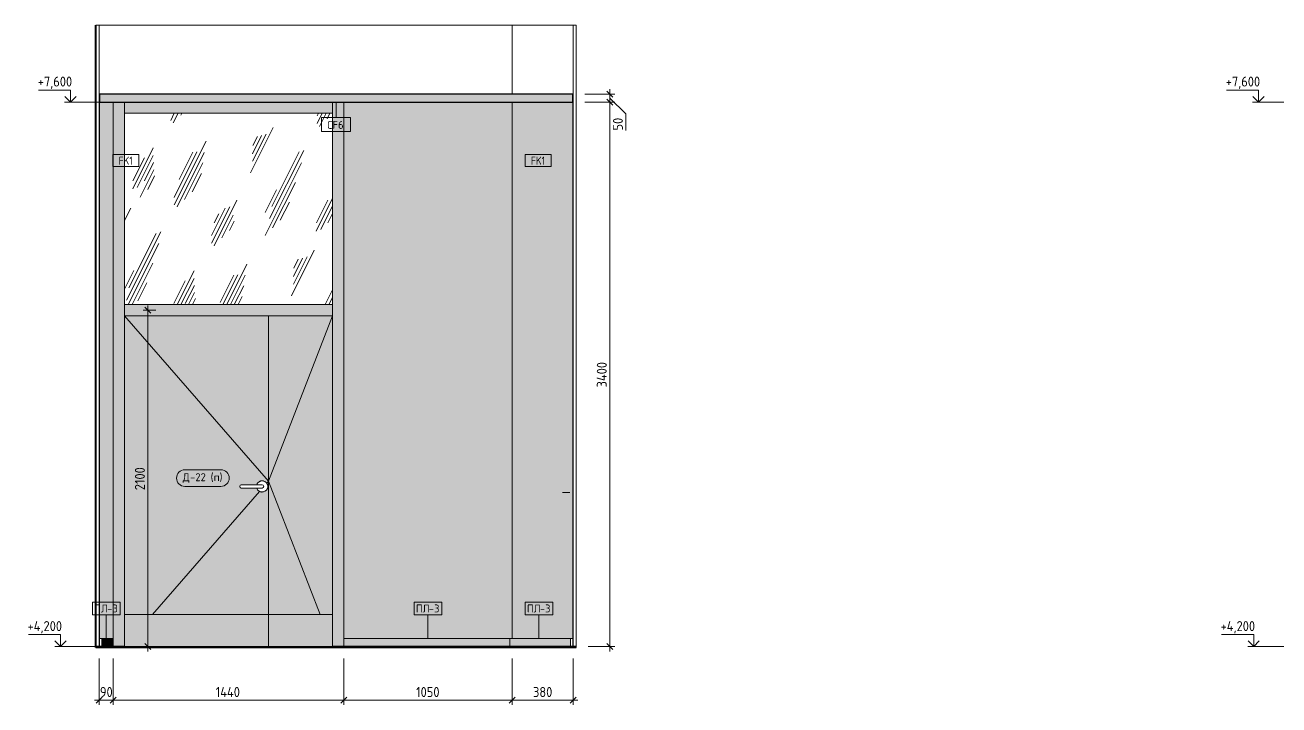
# Model space of a CAD drawing. Header units: millimetres. Extents: x 36646 to 169412, y -1987 to 12080.
# Drawn here: x 120524 to 128357, y 3836 to 8080 of the extents above; entities that cross this region are included whole.
import ezdxf

# ---------------------------------------------------------------- set-up
doc = ezdxf.new("R2010")
doc.units = ezdxf.units.MM
for name, color, linetype, lineweight in [('A-ANNO-DIMS', 7, 'Continuous', 9), ('A-ANNO-DIMS-25', 7, 'Continuous', 9), ('A-CLNG-IDEN', 7, 'Continuous', 9), ('A-DETL', 7, 'Continuous', 9), ('A-DOOR', 7, 'Continuous', 9), ('A-DOOR-IDEN', 7, 'Continuous', 9), ('A-FLOR', 7, 'Continuous', 9), ('A-GENM', 7, 'Continuous', 9), ('A-GENM-IDEN', 7, 'Continuous', 9), ('A-GLAZ-CURT', 7, 'Continuous', 9), ('A-GLAZ-CWMG', 7, 'Continuous', 9), ('A-WALL', 7, 'Continuous', 9), ('A-WALL-IDEN', 7, 'Continuous', 9), ('A-WALL-PATT', 7, 'Continuous', 9), ('G-ANNO-DIMS', 7, 'Continuous', 9), ('G-ANNO-DIMS-1', 7, 'Continuous', 20), ('I-WALL', 7, 'Continuous', 9), ('Q-SPCQ', 7, 'Continuous', 9)]:
    doc.layers.add(name, color=color, linetype=linetype, lineweight=lineweight)
for name, color, linetype, lineweight, true_color in [('A-CLNG-1', 7, 'Continuous', 9, 0x787878), ('A-CLNG-FNSH-1', 7, 'Continuous', 30, 0x3c3c3c), ('A-DETL-GENF-1', 7, 'Continuous', 9, 0xffffff), ('A-FLOR-FNSH-1', 7, 'Continuous', 30, 0x3c3c3c), ('A-WALL-4', 7, 'Continuous', 40, 0x3c3c3c), ('A-WALL-FNSH-2', 7, 'Continuous', 30, 0x3c3c3c), ('I-FURN-2', 7, 'Continuous', 9, 0xc0c0c0), ('I-WALL-1', 7, 'Continuous', 9, 0x787878), ('Q-SPCQ-1', 1, 'Continuous', 9, 0xff0000)]:
    doc.layers.add(name, color=color, linetype=linetype, lineweight=lineweight, true_color=true_color)
doc.styles.add('GOST Common_1', font='GOST_Common.ttf', dxfattribs={"height": 50})
doc.styles.add('GOST Common_2', font='GOST_Common.ttf', dxfattribs={"width": 0.9, "height": 50})
doc.styles.add('ISOCPEUR_1', font='isocpeur.ttf', dxfattribs={"width": 0.9, "height": 62.5})
doc.dimstyles.new('ISO-2_5_0_9К_БОЛЬШОЙ_1', dxfattribs={"dimscale": 304.8, "dimtxt": 62.248823, "dimasz": 0.123031, "dimexe": 0.098425, "dimexo": 0.246063, "dimgap": 0, "dimtad": 1, "dimdec": 0, "dimrnd": 10, "dimzin": 0, "dimdsep": 46, "dimtxsty": 'ISOCPEUR_1', "dimblk1": 'OBLIQUE', "dimblk2": 'OBLIQUE', "dimsah": 1, "dimcen": 0.09, "dimdle": 0.098425, "dimazin": 0, "dimtfac": 1, "dimtdec": 4, "dimtix": 1, "dimtmove": 1, "dimatfit": 3, "dimfxl": 1, "dimtvp": 1, "dimtolj": 1, "dimtzin": 0, "dimarcsym": 2})
doc.dimstyles.new('ISO-2_5_0_9К_БОЛЬШОЙ_2', dxfattribs={"dimscale": 304.8, "dimtxt": 62.248823, "dimasz": 0.123031, "dimexe": 0.098425, "dimexo": 0.246063, "dimgap": 0, "dimtad": 1, "dimdec": 0, "dimrnd": 10, "dimzin": 0, "dimdsep": 46, "dimtxsty": 'ISOCPEUR_1', "dimblk1": 'OBLIQUE', "dimblk2": 'OBLIQUE', "dimsah": 1, "dimcen": 0.09, "dimdle": 0.098425, "dimazin": 0, "dimtfac": 1, "dimtdec": 4, "dimtix": 1, "dimtmove": 0, "dimatfit": 3, "dimfxl": 1, "dimtvp": 1, "dimtolj": 1, "dimtzin": 0, "dimarcsym": 2})

# ---------------------------------------------------------------- blocks, each defined once
blk = doc.blocks.new('Зеркало обычное - Доска-32858947-Развертка 2_30-3')
at = {"layer": 'I-FURN-2'}
for p, q in [((-7900, 5700), (-7899.6, 5700)), ((-7900, 5680), (-7899.6, 5680)), ((-7900, 5680), (-7899.6, 5680)), ((-7899.6, 4370), (-7900, 4370)), ((-7899.6, 4370), (-7900, 4370)), ((-7899.6, 4350), (-7900, 4350))]:
    blk.add_line(p, q, dxfattribs=at)
blk = doc.blocks.new('Плинтус - Плинтус темный _ст_школа_-33363744-Развертка 2_30-3')
at = {"layer": 'A-GENM'}
for p, q in [((-10864, 4250), (-10879, 4250)), ((-10879, 4250), (-10879, 4200)), ((-10864, 4200), (-10864, 4250)), ((-10879, 4200), (-10864, 4200))]:
    blk.add_line(p, q, dxfattribs=at)
blk = doc.blocks.new('Плинтус - Плинтус темный _ст_школа_-32862124-Развертка 2_30-3')
at = {"layer": 'A-GENM'}
blk.add_hatch(color=256, dxfattribs=at).paths.add_polyline_path([(-10792.3, 4200), (-10792.3, 4250), (-10864, 4250), (-10864, 4200)])
for p, q in [((-10864, 4250), (-10792.3, 4250)), ((-10792.3, 4250), (-10792.3, 4200))]:
    blk.add_line(p, q, dxfattribs=at)
blk = doc.blocks.new('Плинтус - Плинтус темный _ст_школа_-32862125-Развертка 2_30-3')
at = {"layer": 'A-GENM'}
blk.add_hatch(color=256, dxfattribs=at).paths.add_polyline_path([(-8649.8, 4200), (-8315.5, 4200), (-8315.5, 4250), (-9352.3, 4250), (-9352.3, 4202), (-9350.1, 4202), (-9350.1, 4200)])
for p, q in [((-9352.3, 4250), (-8315.5, 4250)), ((-9352.3, 4202), (-9352.3, 4250))]:
    blk.add_line(p, q, dxfattribs=at)
blk = doc.blocks.new('Плинтус - Плинтус темный _ст_школа_-32862126-Развертка 2_30-3')
at = {"layer": 'A-GENM'}
blk.add_line((-8315.5, 4200), (-8315.5, 4250), dxfattribs=at)
blk = doc.blocks.new('Плинтус - Плинтус темный _ст_школа_-32862127-Развертка 2_30-3')
at = {"layer": 'A-GENM'}
blk.add_hatch(color=256, dxfattribs=at).paths.add_polyline_path([(-8315.5, 4200), (-7935, 4200), (-7935, 4250), (-8315.5, 4250), (-8315.5, 4235.2)])
for q in [(-7935, 4250), (-8315.5, 4200)]:
    blk.add_line((-8315.5, 4250), q, dxfattribs=at)
blk = doc.blocks.new('Плинтус - Плинтус темный _ст_школа_-32862128-Развертка 2_30-3')
at = {"layer": 'A-GENM'}
for p, q in [((-7920, 4250), (-7935, 4250)), ((-7935, 4250), (-7935, 4200)), ((-7920, 4200), (-7920, 4250)), ((-7935, 4200), (-7920, 4200))]:
    blk.add_line(p, q, dxfattribs=at)
blk = doc.blocks.new('Дистанционный пожарный извещатель - Монтируемые на перекрытии-30348713-Развертка 2_30-3')
at = {"layer": 'Q-SPCQ'}
for p, q in [((-7949.2, 5161.6), (-7985.5, 5161.6)), ((-7985.5, 5161.6), (-7949.2, 5161.6)), ((-7949.2, 5161.6), (-7939.2, 5161.6)), ((-7949.2, 5161.6), (-7939.2, 5161.6))]:
    blk.add_line(p, q, dxfattribs=at)
blk = doc.blocks.new('Прямоугольный импост - 50 x 70 мм-31927764-Развертка 2_30-3')
at = {"layer": 'A-GLAZ-CWMG'}
blk.add_hatch(color=256, dxfattribs=at).paths.add_polyline_path([(-10722.3, 4200), (-10722.3, 6300), (-10792.3, 6300), (-10792.3, 4200)])
blk.add_line((-10722.3, 6300), (-10722.3, 4400), dxfattribs=at)
blk = doc.blocks.new('Дверь_Витражная_остекление_ - ДВН_ДАО_Главный вход_1200 в свету Д-22 _п_-32403398-Развертка 2_30-3')
at = {"layer": 'A-DOOR'}
h = blk.add_hatch(color=256, dxfattribs=at)
h.paths.add_polyline_path([(-10722.3, 4400), (-9822.3, 4400), (-9822.3, 6265), (-10722.3, 6265), (-10722.3, 4680.4)])
h.paths.add_polyline_path([(-9862.3, 5165), (-9871.3, 5166.2), (-9879.8, 5169.7), (-9887, 5175.3), (-9892.6, 5182.5), (-9896, 5190), (-9993.2, 5190.1), (-9995.4, 5190.5), (-9997.9, 5191.8), (-9999.8, 5193.5), (-10001.1, 5195.5), (-10001.9, 5197.4), (-10002.2, 5200.7), (-10001.9, 5202.6), (-10000.6, 5205.4), (-9999.2, 5207.2), (-9996.8, 5208.9), (-9994.9, 5209.7), (-9990.5, 5210), (-9895.8, 5210), (-9892.1, 5218.3), (-9886.5, 5225.3), (-9879.2, 5230.7), (-9870.7, 5234), (-9861.8, 5235), (-9852.8, 5233.7), (-9844.5, 5230.1), (-9837.4, 5224.6), (-9831.9, 5217.3), (-9828.5, 5209), (-9827.3, 5200), (-9828.5, 5190.9), (-9832, 5182.5), (-9837.5, 5175.3), (-9845.5, 5169.4), (-9854, 5166.1), (-9862.3, 5165)])
blk.add_hatch(color=256, dxfattribs=at).paths.add_polyline_path([(-9822.3, 4400), (-9422.3, 4400), (-9422.3, 6265), (-9822.3, 6265), (-9822.3, 4680.4)])
for p, q in [((-10722.3, 6265), (-9822.3, 5232.5)), ((-9422.3, 6265), (-9822.3, 6265)), ((-9822.3, 4400), (-9822.3, 6265)), ((-9422.3, 6265), (-9422.3, 4400)), ((-9992.3, 5210), (-9862.3, 5210)), ((-9862.3, 5190), (-9992.3, 5190)), ((-9862.3, 5210), (-9895.8, 5210)), ((-9895.8, 5190), (-9862.3, 5190)), ((-9822.3, 5232.5), (-9833.6, 5219.6)), ((-9877.8, 5168.8), (-10548, 4400))]:
    blk.add_line(p, q, dxfattribs=at)
for centre, radius, start, end in [((-9992.3, 5200), 10, 90, 270), ((-9862.3, 5200), 35, 0, 163.39845), ((-9862.3, 5200), 35, 196.60155, 0), ((-9862.3, 5200), 35, 149.36876, 156.38449), ((-9862.3, 5200), 35, 203.61551, 210.63124), ((-9862.3, 5200), 35, 134.34181, 141.41947), ((-9862.3, 5200), 35, 218.58053, 225.65819), ((-9862.3, 5200), 35, 119.41482, 126.44565), ((-9862.3, 5200), 35, 233.55435, 240.58518), ((-9862.3, 5200), 35, 104.48786, 111.45951), ((-9862.3, 5200), 35, 90, 96.45534), ((-9862.3, 5200), 10, 270, 90), ((-9862.3, 5200), 10, 270, 90), ((-9862.3, 5200), 35, 75, 81.42335), ((-9862.3, 5200), 35, 59.36433, 60), ((-9862.3, 5200), 35, 300, 300.63567), ((-9862.3, 5200), 35, 248.54049, 255.51214), ((-9862.3, 5200), 35, 263.54466, 270), ((-9862.3, 5200), 35, 278.57665, 285)]:
    blk.add_arc(centre, radius, start, end, dxfattribs=at)
blk = doc.blocks.new('Прямоугольный импост - 50 x 70 мм-31928777-Развертка 2_30-3')
at = {"layer": 'A-GLAZ-CWMG'}
blk.add_hatch(color=256, dxfattribs=at).paths.add_polyline_path([(-10722.3, 7530), (-9422.3, 7530), (-9422.3, 7600), (-10722.3, 7600), (-10722.3, 7534.8)])
for p, q in [((-10722.3, 7530), (-10722.3, 7600)), ((-9422.3, 7600), (-9422.3, 7530)), ((-9422.3, 7530), (-10722.3, 7530))]:
    blk.add_line(p, q, dxfattribs=at)
blk = doc.blocks.new('Системная панель - Стекло - 40мм-32261946-Развертка 2_30-3')
at = {"layer": 'A-GLAZ-CURT'}
h = blk.add_hatch(dxfattribs=at)
h.set_pattern_fill('FP_28', color=256, style=0, pattern_type=2)
h.set_pattern_definition([(63.435, (-9421.6, 31.75), (-255.583, 766.747), [317.5, -190.5, 317.5, -190.5, -403.903]), (63.435, (-9421.6, 31.75), (-255.583, 766.747), [-1016, 127, -276.903]), (63.435, (-9437.45, 47.6), (-255.583, 766.747), [254, -317.5, 190.5, -190.5, -467.403]), (63.435, (-9437.45, 47.6), (-255.583, 766.747), [-952.5, 222.25, -245.15]), (63.435, (-9437.45, 95.25), (-255.583, 766.747), [190.5, -381, 127, -190.5, -530.903]), (63.435, (-9437.45, 95.25), (-255.583, 766.747), [-889, 285.75, -245.15]), (63.435, (-9389.8, 47.6), (-255.583, 766.747), [190.5, -381, 158.75, -6404.65]), (63.435, (-9342.2, 95.25), (-255.583, 766.747), [95.25, -476.25, 63.5, -6499.9]), (63.435, (-9421.6, 174.6), (-255.583, 766.747), [63.5, -476.25, 63.5, -254, -562.653]), (63.435, (-9421.6, 174.6), (-255.583, 766.747), [-857.25, 158.75, -403.9]), (63.435, (-9135.8, 127), (-255.583, 766.747), [317.5, -476.25, 381, -251.503]), (63.435, (-9135.8, 79.4), (-255.583, 766.747), [444.5, -317.5, 476.25, -188.003]), (63.435, (-9104.1, 95.25), (-255.583, 766.747), [508, -254, 381, -276.903]), (63.435, (-9056.45, 142.9), (-255.583, 766.747), [317.5, -444.5, 254, -403.903]), (63.435, (-9104.1, 238.1), (-255.583, 766.747), [158.75, -635, 190.5, -435.653]), (63.435, (-9008.8, 190.5), (-255.583, 766.747), [127, -635, 127, -530.903])])
h.paths.add_polyline_path([(-10722.3, 6335), (-9422.3, 6335), (-9422.3, 7530), (-10722.3, 7530), (-10722.3, 7108.9)])
blk = doc.blocks.new('Прямоугольный импост - 50 x 70 мм-31701779-Развертка 2_30-3')
at = {"layer": 'A-GLAZ-CWMG'}
blk.add_hatch(color=256, dxfattribs=at).paths.add_polyline_path([(-9422.3, 4202), (-9352.3, 4202), (-9352.3, 6300), (-9422.3, 6300), (-9422.3, 4400)])
blk.add_line((-9422.3, 6265), (-9422.3, 6300), dxfattribs=at)
blk = doc.blocks.new('Прямоугольный импост - 50 x 70 мм-31928778-Развертка 2_30-3')
at = {"layer": 'A-GLAZ-CWMG'}
blk.add_hatch(color=256, dxfattribs=at).paths.add_polyline_path([(-9422.3, 6265), (-9422.3, 6335), (-10722.3, 6335), (-10722.3, 6265), (-9822.3, 6265)])
for p, q in [((-10722.3, 6265), (-10722.3, 6335)), ((-9422.3, 6335), (-10722.3, 6335)), ((-9422.3, 6335), (-9422.3, 6265)), ((-9822.3, 6265), (-10722.3, 6265))]:
    blk.add_line(p, q, dxfattribs=at)
blk = doc.blocks.new('Прямоугольный импост - 50 x 70 мм-32261947-Развертка 2_30-3')
at = {"layer": 'A-GLAZ-CWMG'}
blk.add_hatch(color=256, dxfattribs=at).paths.add_polyline_path([(-10792.3, 6300), (-10722.3, 6300), (-10722.3, 7600), (-10792.3, 7600), (-10792.3, 6335)])
blk.add_line((-10722.3, 7600), (-10722.3, 6300), dxfattribs=at)
blk = doc.blocks.new('Прямоугольный импост - 50 x 70 мм-32257330-Развертка 2_30-3')
at = {"layer": 'A-GLAZ-CWMG'}
blk.add_hatch(color=256, dxfattribs=at).paths.add_polyline_path([(-9352.3, 6300), (-9352.3, 7600), (-9422.3, 7600), (-9422.3, 6300), (-9400, 6300)])
blk.add_line((-9422.3, 6300), (-9422.3, 7600), dxfattribs=at)
blk = doc.blocks.new('Высотные отметки - Стрелка_Верх-17668718-Развертка 2_30-3')
at = {"layer": 'G-ANNO-DIMS'}
for p, q in [((-11060, 7675), (-11260, 7675)), ((-11022.1, 7600), (-11097.1, 7600)), ((-11060, 7600), (-11060, 7675))]:
    blk.add_line(p, q, dxfattribs=at)
at = {"layer": 'G-ANNO-DIMS-1'}
for q in [(-11095.3, 7635.4), (-11024.6, 7635.4)]:
    blk.add_line((-11060, 7600), q, dxfattribs=at)
blk = doc.blocks.new('DIMBLOCK68-Развертка 2_30-3')
at = {"layer": 'A-ANNO-DIMS-25'}
for p, q in [((120987, 4125), (120987, 3835.9)), ((120987, 3865.9), (120987, 4120)), ((121074.7, 4125), (121074.7, 3835.9)), ((121074.7, 3865.9), (121074.7, 4120)), ((120957, 3865.9), (121074.7, 3865.9))]:
    blk.add_line(p, q, dxfattribs=at)
at = {"layer": 'A-ANNO-DIMS-25', "lineweight": 20}
for p, q in [((120987, 3865.9), (120968.2, 3847.2)), ((120987, 3865.9), (121005.7, 3884.7)), ((121074.7, 3865.9), (121055.9, 3847.2)), ((121074.7, 3865.9), (121093.4, 3884.7))]:
    blk.add_line(p, q, dxfattribs=at)
at = {"layer": 'A-ANNO-DIMS-25', "color": 0, "insert": (120991.3, 3947.6), "char_height": 62.5, "width": 94.81, "attachment_point": 1, "line_spacing_factor": 1.149209, "style": 'ISOCPEUR_1'}
blk.add_mtext('90', dxfattribs=at)
blk = doc.blocks.new('_Oblique')
at = {"color": 0, "linetype": 'ByBlock', "lineweight": -2}
blk.add_line((-0.5, -0.5), (0.5, 0.5), dxfattribs=at)
blk = doc.blocks.new('DIMBLOCK69-Развертка 2_30-3')
at = {"layer": 'A-ANNO-DIMS-25'}
for p, q in [((121074.7, 4125), (121074.7, 3835.9)), ((121074.7, 3865.9), (121074.7, 4120)), ((122514.7, 4125), (122514.7, 3835.9)), ((122514.7, 3865.9), (122514.7, 4120)), ((121074.7, 3865.9), (122514.7, 3865.9))]:
    blk.add_line(p, q, dxfattribs=at)
at = {"layer": 'A-ANNO-DIMS-25', "lineweight": 20}
for p, q in [((121074.7, 3865.9), (121055.9, 3847.2)), ((121074.7, 3865.9), (121093.4, 3884.7)), ((122514.7, 3865.9), (122495.9, 3847.2)), ((122514.7, 3865.9), (122533.4, 3884.7))]:
    blk.add_line(p, q, dxfattribs=at)
at = {"layer": 'A-ANNO-DIMS-25', "color": 0, "insert": (121715.1, 3947.6), "char_height": 62.5, "width": 191.056, "attachment_point": 1, "line_spacing_factor": 1.149209, "style": 'ISOCPEUR_1'}
blk.add_mtext('1440', dxfattribs=at)
blk = doc.blocks.new('DIMBLOCK70-Развертка 2_30-3')
at = {"layer": 'A-ANNO-DIMS-25'}
for p, q in [((122514.7, 4125), (122514.7, 3835.9)), ((122514.7, 3865.9), (122514.7, 4120)), ((123566, 4125), (123566, 3835.9)), ((123566, 3865.9), (123566, 4120)), ((122514.7, 3865.9), (123566, 3865.9))]:
    blk.add_line(p, q, dxfattribs=at)
at = {"layer": 'A-ANNO-DIMS-25', "lineweight": 20}
for p, q in [((122514.7, 3865.9), (122495.9, 3847.2)), ((122514.7, 3865.9), (122533.4, 3884.7)), ((123566, 3865.9), (123547.2, 3847.2)), ((123566, 3865.9), (123584.7, 3884.7))]:
    blk.add_line(p, q, dxfattribs=at)
at = {"layer": 'A-ANNO-DIMS-25', "color": 0, "insert": (122966.7, 3947.6), "char_height": 62.5, "width": 176.691, "attachment_point": 1, "line_spacing_factor": 1.149209, "style": 'ISOCPEUR_1'}
blk.add_mtext('1050', dxfattribs=at)
blk = doc.blocks.new('DIMBLOCK71-Развертка 2_30-3')
at = {"layer": 'A-ANNO-DIMS-25'}
for p, q in [((123566, 4125), (123566, 3835.9)), ((123566, 3865.9), (123566, 4120)), ((123947, 4125), (123947, 3835.9)), ((123947, 3865.9), (123947, 4120)), ((123566, 3865.9), (123977, 3865.9))]:
    blk.add_line(p, q, dxfattribs=at)
at = {"layer": 'A-ANNO-DIMS-25', "lineweight": 20}
for p, q in [((123566, 3865.9), (123547.2, 3847.2)), ((123566, 3865.9), (123584.7, 3884.7)), ((123947, 3865.9), (123928.2, 3847.2)), ((123947, 3865.9), (123965.7, 3884.7))]:
    blk.add_line(p, q, dxfattribs=at)
at = {"layer": 'A-ANNO-DIMS-25', "color": 0, "insert": (123697.2, 3947.6), "char_height": 62.5, "width": 142.215, "attachment_point": 1, "line_spacing_factor": 1.149209, "style": 'ISOCPEUR_1'}
blk.add_mtext('380', dxfattribs=at)
blk = doc.blocks.new('Mark Reiling - Mark Reiling-26174330-Развертка 2_30-3')
at = {"layer": 'A-GENM-IDEN'}
for p, q in [((-8913.1, 4477.8), (-8913.1, 4399)), ((-8913.1, 4477.8), (-8739.6, 4477.8)), ((-8739.6, 4477.8), (-8913.1, 4477.8)), ((-8913.1, 4477.8), (-8913.1, 4399)), ((-8739.6, 4399), (-8739.6, 4477.8)), ((-8739.6, 4399), (-8739.6, 4477.8)), ((-8913.1, 4399), (-8739.6, 4399)), ((-8913.1, 4399), (-8739.6, 4399))]:
    blk.add_line(p, q, dxfattribs=at)
blk = doc.blocks.new('М_потолков - Марка_ Имя типа-25382930-Развертка 2_30-3')
at = {"layer": 'A-CLNG-IDEN'}
for p, q in [((-9309.4, 7504.4), (-9490.6, 7504.4)), ((-9490.6, 7504.4), (-9490.6, 7415)), ((-9309.4, 7415), (-9309.4, 7504.4)), ((-9490.6, 7415), (-9309.4, 7415))]:
    blk.add_line(p, q, dxfattribs=at)
blk = doc.blocks.new('М_стена_0001 - Типоразмер_без рамки-25382661-Развертка 2_30-3')
at = {"layer": 'A-WALL-IDEN'}
for p, q in [((-10631.7, 7272.2), (-10795, 7272.2)), ((-10795, 7272.2), (-10795, 7197.2)), ((-10631.7, 7197.2), (-10631.7, 7272.2)), ((-10795, 7197.2), (-10631.7, 7197.2))]:
    blk.add_line(p, q, dxfattribs=at)
blk = doc.blocks.new('DIMBLOCK72-Развертка 2_30-3')
at = {"layer": 'A-ANNO-DIMS-25'}
for p, q in [((124021, 7600), (124207.2, 7600)), ((124177.2, 7600), (124042, 7600)), ((124177.2, 4170), (124177.2, 7600)), ((124177.2, 4200), (124042, 4200)), ((124046.9, 4200), (124207.2, 4200))]:
    blk.add_line(p, q, dxfattribs=at)
at = {"layer": 'A-ANNO-DIMS-25', "lineweight": 20}
for p, q in [((124177.2, 7600), (124158.5, 7618.8)), ((124177.2, 7600), (124196, 7581.2)), ((124177.2, 4200), (124158.5, 4218.7)), ((124177.2, 4200), (124196, 4181.2))]:
    blk.add_line(p, q, dxfattribs=at)
at = {"layer": 'A-ANNO-DIMS-25', "color": 0, "insert": (124095.5, 5818), "char_height": 62.5, "width": 196.802, "attachment_point": 1, "rotation": 90, "line_spacing_factor": 1.149209, "style": 'ISOCPEUR_1'}
blk.add_mtext('3400', dxfattribs=at)
blk = doc.blocks.new('DIMBLOCK73-Развертка 2_30-3')
at = {"layer": 'A-ANNO-DIMS-25'}
for p, q in [((124177.2, 7600), (124177.2, 7680)), ((124021, 7650), (124207.2, 7650)), ((124021, 7600), (124207.2, 7600)), ((124177.2, 7650), (124042, 7650)), ((124177.2, 7600), (124042, 7600)), ((124277.5, 7526.1), (124177.2, 7625)), ((124277.5, 7422.1), (124277.5, 7526.1))]:
    blk.add_line(p, q, dxfattribs=at)
at = {"layer": 'A-ANNO-DIMS-25', "lineweight": 20}
for p, q in [((124177.2, 7650), (124158.5, 7668.8)), ((124177.2, 7600), (124158.5, 7618.8)), ((124177.2, 7650), (124196, 7631.2)), ((124177.2, 7600), (124196, 7581.2))]:
    blk.add_line(p, q, dxfattribs=at)
at = {"layer": 'A-ANNO-DIMS-25', "color": 0, "insert": (124195.8, 7422.1), "char_height": 62.5, "width": 94.81, "attachment_point": 1, "rotation": 90, "line_spacing_factor": 1.149209, "style": 'ISOCPEUR_1'}
blk.add_mtext('50', dxfattribs=at)
blk = doc.blocks.new('М_двери - Типоразмер_рамка-25223575-Развертка 2_30-3')
at = {"layer": 'A-DOOR-IDEN'}
for p, q in [((-10119.9, 5304.5), (-10344.7, 5304.5)), ((-10344.7, 5200.5), (-10119.9, 5200.5))]:
    blk.add_line(p, q, dxfattribs=at)
for centre, start, end in [((-10344.7, 5252.5), 90, 270), ((-10119.9, 5252.5), 270, 90)]:
    blk.add_arc(centre, 52, start, end, dxfattribs=at)
blk = doc.blocks.new('DIMBLOCK74-Развертка 2_30-3')
at = {"layer": 'A-ANNO-DIMS-25'}
for p, q in [((121340.1, 6300), (121261.6, 6300)), ((121291.6, 4170), (121291.6, 6330)), ((121291.6, 6300), (121340.1, 6300)), ((121340.1, 4200), (121261.6, 4200)), ((121291.6, 4200), (121340.1, 4200))]:
    blk.add_line(p, q, dxfattribs=at)
at = {"layer": 'A-ANNO-DIMS-25', "lineweight": 20}
for p, q in [((121291.6, 6300), (121272.8, 6318.7)), ((121291.6, 6300), (121310.3, 6281.2)), ((121291.6, 4200), (121272.8, 4218.7)), ((121291.6, 4200), (121310.3, 4181.2))]:
    blk.add_line(p, q, dxfattribs=at)
at = {"layer": 'A-ANNO-DIMS-25', "color": 0, "insert": (121209.9, 5176.4), "char_height": 62.5, "width": 176.691, "attachment_point": 1, "rotation": 90, "line_spacing_factor": 1.149209, "style": 'ISOCPEUR_1'}
blk.add_mtext('2100', dxfattribs=at)
blk = doc.blocks.new('Высотные отметки - Стрелка_Верх-17668718-Развертка 2_30-4')
at = {"layer": 'G-ANNO-DIMS'}
for p, q in [((-75645.1, 7675), (-75845.1, 7675)), ((-75607.2, 7600), (-75682.2, 7600)), ((-75645.1, 7600), (-75645.1, 7675))]:
    blk.add_line(p, q, dxfattribs=at)
at = {"layer": 'G-ANNO-DIMS-1'}
for q in [(-75680.5, 7635.4), (-75609.8, 7635.4)]:
    blk.add_line((-75645.1, 7600), q, dxfattribs=at)

msp = doc.modelspace()

# ---------------------------------------------------------------- hatches: boundary and pattern name
at = {"layer": 'A-CLNG-1'}
msp.add_hatch(color=256, dxfattribs=at).paths.add_polyline_path([(122514.6647, 7600), (123945.9548, 7600), (123945.9548, 7650), (120987.9548, 7650), (120987.9548, 7600), (122466.9148, 7600)])
at = {"layer": 'A-DETL-GENF-1'}
for points in [[(121798.5205, 4200), (122044.6647, 4200), (122044.6647, 4400), (121144.6647, 4400), (121144.6647, 4200), (121716.7023, 4200)], [(122104.6338, 4200), (122444.6647, 4200.228), (122444.6647, 4400), (122044.6647, 4400), (122044.6647, 4200)]]:
    msp.add_hatch(color=256, dxfattribs=at).paths.add_polyline_path(points)
at = {"layer": 'A-FLOR'}
msp.add_hatch(color=256, dxfattribs=at).paths.add_polyline_path([(122448.4399, 4200), (122516.9034, 4200), (122516.9034, 4202), (122444.6647, 4202), (122444.6647, 4200)])
at = {"layer": 'A-WALL-PATT'}
h = msp.add_hatch(color=256, dxfattribs=at)
h.paths.add_polyline_path([(120988.2446, 4250), (121074.6647, 4250), (121074.6647, 7600), (120987.9548, 7600), (120987.9548, 4250)])
h.paths.add_polyline_path([(123551.4548, 4250), (123565.9548, 4250), (123565.9548, 7600), (122514.6647, 7600), (122514.6647, 4250), (123550.4946, 4250)])
msp.add_hatch(color=256, dxfattribs=at).paths.add_polyline_path([(123945.9548, 4250), (123945.9548, 7600), (123565.9548, 7600), (123565.9693, 4250), (123940.4475, 4250)])
at = {"layer": 'I-WALL-1'}
h = msp.add_hatch(dxfattribs=at)
h.set_pattern_fill('FP_27', color=256, style=0, pattern_type=2)
h.set_pattern_definition([(45, (122381.878, 0), (-14.25598, 14.25598), []), (45, (122396.135, 0), (-14.25598, 14.25598), [25.202, -5.04, 0.8382, -4.202])])
h.paths.add_polyline_path([(120966.9548, 4195), (120966.9548, 8080), (120966.4899, 8080), (120966.4899, 4195)])

# ---------------------------------------------------------------- linework, layer by layer
at = {"layer": 'A-CLNG-FNSH-1'}
for p, q in [((123945.9548, 7650), (120987.9548, 7650)), ((120987.9548, 7650), (120987.9548, 7600)), ((120987.9548, 7600), (123945.9548, 7600)), ((123945.9548, 7600), (123945.9548, 7650))]:
    msp.add_line(p, q, dxfattribs=at)
at = {"layer": 'A-CLNG-IDEN'}
msp.add_line((122466.9548, 7600), (122466.9548, 7504.4336), dxfattribs=at)
at = {"layer": 'A-DETL'}
for p, q in [((122044.6647, 5232.5), (122444.6647, 6265)), ((122044.6647, 5232.5), (122367.1829, 4400)), ((122044.6647, 4400), (121144.6647, 4400)), ((121144.6647, 4400), (121144.6647, 4200)), ((122444.6647, 4400), (122044.6647, 4400)), ((122044.6647, 4400), (122044.6647, 4200)), ((122444.6647, 4200), (122444.6647, 4400)), ((121144.6647, 4200), (122044.6647, 4200)), ((122044.6647, 4200), (122444.6647, 4200))]:
    msp.add_line(p, q, dxfattribs=at)
at = {"layer": 'A-FLOR'}
for p, q in [((120966.4899, 8080), (123967.3397, 8080)), ((123967.3397, 4195), (120966.4899, 4195)), ((122444.618, 4202), (122516.9034, 4202)), ((122516.9034, 4202), (122516.9034, 4200)), ((123966.9548, 4200), (123967.3397, 4200))]:
    msp.add_line(p, q, dxfattribs=at)
at = {"layer": 'A-FLOR-FNSH-1'}
for p, q in [((121144.6647, 4200), (120966.9549, 4200)), ((120966.9549, 4200), (120966.9549, 4195)), ((120966.9549, 4195), (123966.9548, 4195)), ((123966.9548, 4200), (122444.6647, 4200)), ((123966.9548, 4195), (123966.9548, 4200))]:
    msp.add_line(p, q, dxfattribs=at)
at = {"layer": 'A-GENM-IDEN'}
for p, q in [((121031.3097, 4250), (121031.3097, 4397.9553)), ((123040.5597, 4250), (123040.5597, 4397.9553)), ((123734.2048, 4250), (123734.2048, 4397.9553))]:
    msp.add_line(p, q, dxfattribs=at)
at = {"layer": 'A-WALL'}
msp.add_line((123946.9548, 7650), (123946.9548, 4200), dxfattribs=at)
at = {"layer": 'A-WALL-4'}
msp.add_line((120966.9548, 4194.676), (120966.9548, 8080.3545), dxfattribs=at)
at = {"layer": 'A-WALL-FNSH-2'}
for p, q in [((120986.9548, 7650), (120986.9548, 4200)), ((120987.9548, 7650), (120986.9548, 7650)), ((120987.9548, 4200), (120987.9548, 7600)), ((123946.9548, 7650), (123945.9548, 7650)), ((123945.9548, 7600), (123945.9548, 4200))]:
    msp.add_line(p, q, dxfattribs=at)
at = {"layer": 'G-ANNO-DIMS'}
for p, q in [((121134.1174, 7600), (120806.9847, 7600)), ((128504.3641, 7600), (128228.3233, 7600)), ((121015.8913, 4200), (120746.031, 4200)), ((128451.0553, 4200), (128198.9915, 4200))]:
    msp.add_line(p, q, dxfattribs=at)
at = {"layer": 'I-WALL'}
for p, q in [((120986.9548, 7650), (120986.9548, 8080.3545)), ((123566.9548, 7650), (123566.9548, 8080)), ((123946.9548, 8080.3545), (123946.9548, 7650)), ((123966.9548, 4200), (123966.9548, 8080.3545)), ((121074.6647, 4250), (121074.6647, 7600)), ((122514.6647, 7600), (122514.6647, 4250)), ((123565.9548, 7600), (123565.9548, 4250)), ((120966.9548, 4200), (120966.9549, 4200))]:
    msp.add_line(p, q, dxfattribs=at)

# ---------------------------------------------------------------- block references
at = {"layer": 'A-CLNG-IDEN'}
msp.add_blockref('М_потолков - Марка_ Имя типа-25382930-Развертка 2_30-3', (131866.9548, 0), dxfattribs=at)
at = {"layer": 'A-DOOR'}
msp.add_blockref('Дверь_Витражная_остекление_ - ДВН_ДАО_Главный вход_1200 в свету Д-22 _п_-32403398-Развертка 2_30-3', (131866.9548, 0), dxfattribs=at)
at = {"layer": 'A-DOOR-IDEN'}
msp.add_blockref('М_двери - Типоразмер_рамка-25223575-Развертка 2_30-3', (131866.9548, 0), dxfattribs=at)
at = {"layer": 'A-GENM'}
for name in ['Плинтус - Плинтус темный _ст_школа_-33363744-Развертка 2_30-3', 'Плинтус - Плинтус темный _ст_школа_-32862124-Развертка 2_30-3', 'Плинтус - Плинтус темный _ст_школа_-32862125-Развертка 2_30-3', 'Плинтус - Плинтус темный _ст_школа_-32862126-Развертка 2_30-3', 'Плинтус - Плинтус темный _ст_школа_-32862127-Развертка 2_30-3', 'Плинтус - Плинтус темный _ст_школа_-32862128-Развертка 2_30-3']:
    msp.add_blockref(name, (131866.9548, 0), dxfattribs=at)
at = {"layer": 'A-GENM-IDEN'}
for p in [(129857.7048, 0), (131866.9548, 0), (132560.5998, 0)]:
    msp.add_blockref('Mark Reiling - Mark Reiling-26174330-Развертка 2_30-3', p, dxfattribs=at)
at = {"layer": 'A-GLAZ-CURT'}
msp.add_blockref('Системная панель - Стекло - 40мм-32261946-Развертка 2_30-3', (131866.9548, 0), dxfattribs=at)
at = {"layer": 'A-GLAZ-CWMG'}
for name in ['Прямоугольный импост - 50 x 70 мм-32261947-Развертка 2_30-3', 'Прямоугольный импост - 50 x 70 мм-31928777-Развертка 2_30-3', 'Прямоугольный импост - 50 x 70 мм-32257330-Развертка 2_30-3', 'Прямоугольный импост - 50 x 70 мм-31927764-Развертка 2_30-3', 'Прямоугольный импост - 50 x 70 мм-31928778-Развертка 2_30-3', 'Прямоугольный импост - 50 x 70 мм-31701779-Развертка 2_30-3']:
    msp.add_blockref(name, (131866.9548, 0), dxfattribs=at)
at = {"layer": 'A-WALL-IDEN'}
for p in [(131866.9548, 0), (134442.4148, 0)]:
    msp.add_blockref('М_стена_0001 - Типоразмер_без рамки-25382661-Развертка 2_30-3', p, dxfattribs=at)
at = {"layer": 'G-ANNO-DIMS'}
for name, p in [('Высотные отметки - Стрелка_Верх-17668718-Развертка 2_30-3', (131866.9548, 0)), ('Высотные отметки - Стрелка_Верх-17668718-Развертка 2_30-4', (203873.4438, 0)), ('Высотные отметки - Стрелка_Верх-17668718-Развертка 2_30-3', (131806.0011, -3400)), ('Высотные отметки - Стрелка_Верх-17668718-Развертка 2_30-4', (203844.112, -3400))]:
    msp.add_blockref(name, p, dxfattribs=at)
at = {"layer": 'I-FURN-2'}
msp.add_blockref('Зеркало обычное - Доска-32858947-Развертка 2_30-3', (131866.9548, 0), dxfattribs=at)
at = {"layer": 'Q-SPCQ-1'}
msp.add_blockref('Дистанционный пожарный извещатель - Монтируемые на перекрытии-30348713-Развертка 2_30-3', (131866.9548, 0), dxfattribs=at)

# ---------------------------------------------------------------- texts
at = {"layer": 'A-CLNG-IDEN', "insert": (122410.5027, 7482.2607), "char_height": 50, "width": 132.278437, "attachment_point": 1, "style": 'GOST Common_1'}
msp.add_mtext('CF6', dxfattribs=at)
at = {"layer": 'A-DOOR-IDEN', "char_height": 50, "attachment_point": 1, "style": 'GOST Common_1'}
for s, insert, width in [('\\fGOST Common|b0|i0|c204|p34|;Д', (121509.1037, 5282.808), 56.118125), ('-22 (', (121555.4058, 5282.808), 178.375469), ('\\fGOST Common|b0|i0|c204|p34|;п', (121702.5803, 5282.808), 44.092812), ('\\fGOST Common|b0|i0|c204|p34|;)', (121738.9605, 5282.808), 24.050625)]:
    msp.add_mtext(s, dxfattribs=dict(at, insert=insert, width=width))
at = {"layer": 'A-GENM-IDEN', "char_height": 50, "attachment_point": 1, "style": 'GOST Common_1'}
for s, insert, width in [('ПЛ', (120956.1616, 4462.8485), 98.206719), ('-3', (121037.1903, 4462.8485), 86.181406), ('ПЛ', (122965.4116, 4462.8485), 98.206719), ('-3', (123046.4402, 4462.8485), 86.181406), ('ПЛ', (123659.0566, 4462.8485), 98.206719), ('-3', (123740.0853, 4462.8485), 86.181406)]:
    msp.add_mtext(s, dxfattribs=dict(at, insert=insert, width=width))
at = {"layer": 'A-WALL-IDEN', "char_height": 50, "width": 111.835406, "attachment_point": 1, "style": 'GOST Common_2'}
for insert in [(121108.7741, 7258.6197), (123684.2341, 7258.6197)]:
    msp.add_mtext('FK1', dxfattribs=dict(at, insert=insert))

# ---------------------------------------------------------------- dimensions: what is measured, and where the dimension line sits
at = {"layer": 'A-ANNO-DIMS'}
dim = msp.add_linear_dim(base=(124177.2029, 7650), p1=(123945.9548, 7600), p2=(123945.9548, 7650), angle=90, dimstyle='ISO-2_5_0_9К_БОЛЬШОЙ_1', override={"dimpost": '<>', "dimfxl": 50}, dxfattribs=at)
dim.commit()
dim.dimension.update_dxf_attribs({"geometry": 'DIMBLOCK73-Развертка 2_30-3', "text_midpoint": (124237.4884, 7469.5291), "dimtype": 160, "text_rotation": 90})
for base, p1, p2, override, picture, middle in [((124177.2029, 7600), (123971.9157, 4200), (123945.9548, 7600), {"dimpost": '<>', "dimfxl": 3400.099112}, 'DIMBLOCK72-Развертка 2_30-3', (124145.9529, 5900)), ((121291.5957, 6300), (121265.0792, 4200), (121265.0792, 6300), {"dimpost": '<>', "dimfxl": 2100}, 'DIMBLOCK74-Развертка 2_30-3', (121260.3457, 5250))]:
    dim = msp.add_linear_dim(base=base, p1=p1, p2=p2, angle=90, dimstyle='ISO-2_5_0_9К_БОЛЬШОЙ_2', override=override, dxfattribs=at)
    dim.commit()
    dim.dimension.update_dxf_attribs({"geometry": picture, "text_midpoint": middle})
for base, p1, p2, override, picture, middle in [((121074.6647, 3865.9187), (120986.9548, 4200), (121074.6647, 4200), {"dimpost": '<>', "dimfxl": 87.709923}, 'DIMBLOCK68-Развертка 2_30-3', (121030.8097, 3897.1687)), ((122514.6647, 3865.9187), (121074.6647, 4200), (122514.6647, 4200), {"dimpost": '<>', "dimfxl": 1440}, 'DIMBLOCK69-Развертка 2_30-3', (121794.6647, 3897.1687)), ((123565.9548, 3865.9187), (122514.6647, 4200), (123565.9548, 4200), {"dimpost": '<>', "dimfxl": 1051.290074}, 'DIMBLOCK70-Развертка 2_30-3', (123040.3097, 3897.1687)), ((123946.9548, 3865.9187), (123565.9548, 4200), (123946.9548, 4200), {"dimpost": '<>', "dimfxl": 380.999995}, 'DIMBLOCK71-Развертка 2_30-3', (123756.4548, 3897.1687))]:
    dim = msp.add_linear_dim(base=base, p1=p1, p2=p2, dimstyle='ISO-2_5_0_9К_БОЛЬШОЙ_2', override=override, dxfattribs=at)
    dim.commit()
    dim.dimension.update_dxf_attribs({"geometry": picture, "text_midpoint": middle})

# ---------------------------------------------------------------- next in the draw order: texts
at = {"layer": 'G-ANNO-DIMS', "char_height": 62.5, "attachment_point": 1, "line_spacing_factor": 1.149209, "style": 'ISOCPEUR_1', "bg_fill": 3, "box_fill_scale": 1.25, "bg_fill_color": 256, "bg_fill_true_color": 13158600, "bg_fill_transparency": 0}
for s, insert, width in [('+7,600', (120603.3574, 7759.1535), 254.70544), ('+7,600', (128024.6961, 7759.1535), 254.70544), ('+4,200', (120539.6028, 4359.1535), 261.427871), ('+4,200', (127992.5632, 4359.1535), 261.427871)]:
    msp.add_mtext(s, dxfattribs=dict(at, insert=insert, width=width))

doc.saveas('drawing.dxf')
